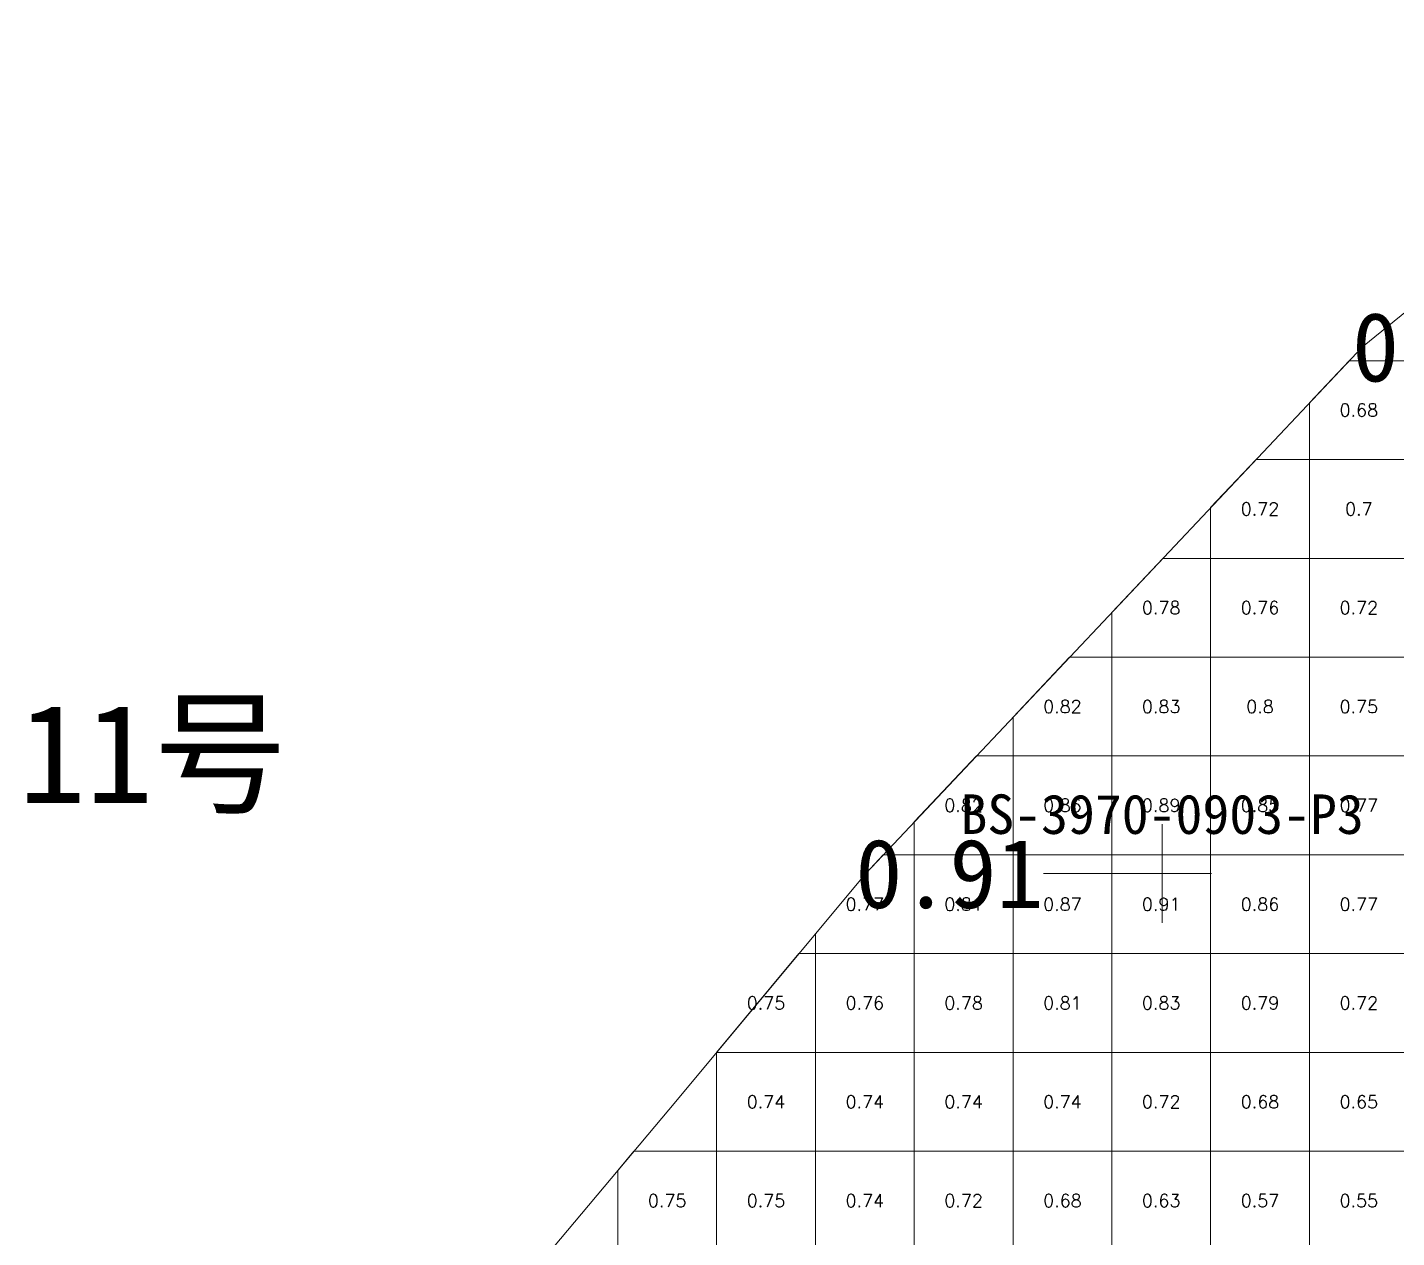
# Model space of a CAD drawing. Header units: inches. Extents: x 469880 to 469993, y 4349688 to 4349759.
# Drawn here: x 469949.37 to 469963.23, y 4349722.05 to 4349734.3 of the extents above; entities that cross this region are included whole.
import ezdxf
from ezdxf.enums import TextEntityAlignment as Align

# ---------------------------------------------------------------- set-up
doc = ezdxf.new("R2010")
doc.units = ezdxf.units.IN
doc.header["$MEASUREMENT"] = 0
for name, color, linetype, lineweight in [('孔口文字', 7, 'Continuous', 0), ('点', 7, 'Continuous', 0), ('爆区方格网', 7, 'Continuous', 0), ('线条', 7, 'Continuous', 0), ('钻孔', 7, 'Continuous', 0)]:
    doc.layers.add(name, color=color, linetype=linetype, lineweight=lineweight)
doc.styles.add('3dmine_textStyle_1', font='txt.shx', dxfattribs={"height": 1, "bigfont": 'gbcbig.shx'})
doc.styles.add('3dmine_textStyle_2', font='宋体.ttf', dxfattribs={"height": 1})
doc.styles.add('3dmine_textStyle_3', font='simsunb.ttf', dxfattribs={"height": 1})

msp = doc.modelspace()

# ---------------------------------------------------------------- hatches: boundary and pattern name
at = {"layer": '钻孔', "linetype": 'Continuous', "lineweight": 0, "true_color": 0x00ffff, "extrusion": (0, 1, 0)}
msp.add_hatch(color=4, dxfattribs=at).paths.add_polyline_path([(-469961.853, 3959.742), (-469960.853, 3959.742), (-469960.853, 3971.742), (-469961.853, 3971.742)], flags=0)

# ---------------------------------------------------------------- linework, layer by layer
at = {"color": 4, "linetype": 'Continuous', "lineweight": 0, "true_color": 0x00ffff, "elevation": 1985.963}
msp.add_lwpolyline([(469973.153, 4349732.408), (469971.088, 4349729.409), (469971.519, 4349727.776), (469968.46, 4349724.612), (469968.636, 4349720.901), (469967.605, 4349718.34), (469970.314, 4349716.603), (469968.57, 4349714.27), (469962.982, 4349716.896), (469960.598, 4349716.278), (469958.095, 4349713.746), (469954.885, 4349715.336), (469951.689, 4349718.375), (469955.859, 4349723.342), (469957.853, 4349725.735), (469962.88, 4349731.064), (469965.889, 4349733.504), (469971.06, 4349734.297), (469973.153, 4349732.408)], dxfattribs=at)
at = {"layer": '点', "color": 138, "linetype": 'Continuous', "lineweight": 0, "true_color": 0x004c4c, "elevation": 3971.742}
for points in [[(469960.853, 4349725.235), (469960.853, 4349726.235)], [(469961.353, 4349725.735), (469960.353, 4349725.735)]]:
    msp.add_lwpolyline(points, dxfattribs=at)
at = {"layer": '爆区方格网', "color": 4, "linetype": 'Continuous', "lineweight": 0, "true_color": 0x00ffff, "elevation": 3971.501}
for points in [[(469963.344, 4349729.924), (469962.344, 4349729.924), (469962.344, 4349730.497), (469962.747, 4349730.924), (469963.344, 4349730.924), (469963.344, 4349729.924)], [(469962.344, 4349728.924), (469961.344, 4349728.924), (469961.344, 4349729.437), (469961.804, 4349729.924), (469962.344, 4349729.924), (469962.344, 4349728.924)], [(469963.344, 4349728.924), (469962.344, 4349728.924), (469962.344, 4349729.924), (469963.344, 4349729.924), (469963.344, 4349728.924)], [(469961.344, 4349727.924), (469960.344, 4349727.924), (469960.344, 4349728.377), (469960.86, 4349728.924), (469961.344, 4349728.924), (469961.344, 4349727.924)], [(469962.344, 4349727.924), (469961.344, 4349727.924), (469961.344, 4349728.924), (469962.344, 4349728.924), (469962.344, 4349727.924)], [(469963.344, 4349727.924), (469962.344, 4349727.924), (469962.344, 4349728.924), (469963.344, 4349728.924), (469963.344, 4349727.924)], [(469960.344, 4349726.924), (469959.344, 4349726.924), (469959.344, 4349727.317), (469959.917, 4349727.924), (469960.344, 4349727.924), (469960.344, 4349726.924)], [(469961.344, 4349726.924), (469960.344, 4349726.924), (469960.344, 4349727.924), (469961.344, 4349727.924), (469961.344, 4349726.924)], [(469962.344, 4349726.924), (469961.344, 4349726.924), (469961.344, 4349727.924), (469962.344, 4349727.924), (469962.344, 4349726.924)], [(469963.344, 4349726.924), (469962.344, 4349726.924), (469962.344, 4349727.924), (469963.344, 4349727.924), (469963.344, 4349726.924)], [(469959.344, 4349725.924), (469958.344, 4349725.924), (469958.344, 4349726.257), (469958.974, 4349726.924), (469959.344, 4349726.924), (469959.344, 4349725.924)], [(469960.344, 4349725.924), (469959.344, 4349725.924), (469959.344, 4349726.924), (469960.344, 4349726.924), (469960.344, 4349725.924)], [(469961.344, 4349725.924), (469960.344, 4349725.924), (469960.344, 4349726.924), (469961.344, 4349726.924), (469961.344, 4349725.924)], [(469962.344, 4349725.924), (469961.344, 4349725.924), (469961.344, 4349726.924), (469962.344, 4349726.924), (469962.344, 4349725.924)], [(469963.344, 4349725.924), (469962.344, 4349725.924), (469962.344, 4349726.924), (469963.344, 4349726.924), (469963.344, 4349725.924)], [(469958.344, 4349724.924), (469957.344, 4349724.924), (469957.344, 4349725.125), (469957.853, 4349725.735), (469958.03, 4349725.924), (469958.344, 4349725.924), (469958.344, 4349724.924)], [(469959.344, 4349724.924), (469958.344, 4349724.924), (469958.344, 4349725.924), (469959.344, 4349725.924), (469959.344, 4349724.924)], [(469960.344, 4349724.924), (469959.344, 4349724.924), (469959.344, 4349725.924), (469960.344, 4349725.924), (469960.344, 4349724.924)], [(469961.344, 4349724.924), (469960.344, 4349724.924), (469960.344, 4349725.924), (469961.344, 4349725.924), (469961.344, 4349724.924)], [(469962.344, 4349724.924), (469961.344, 4349724.924), (469961.344, 4349725.924), (469962.344, 4349725.924), (469962.344, 4349724.924)], [(469963.344, 4349724.924), (469962.344, 4349724.924), (469962.344, 4349725.924), (469963.344, 4349725.924), (469963.344, 4349724.924)], [(469957.344, 4349723.924), (469956.344, 4349723.924), (469956.344, 4349723.925), (469957.177, 4349724.924), (469957.344, 4349724.924), (469957.344, 4349723.924)], [(469958.344, 4349723.924), (469957.344, 4349723.924), (469957.344, 4349724.924), (469958.344, 4349724.924), (469958.344, 4349723.924)], [(469959.344, 4349723.924), (469958.344, 4349723.924), (469958.344, 4349724.924), (469959.344, 4349724.924), (469959.344, 4349723.924)], [(469960.344, 4349723.924), (469959.344, 4349723.924), (469959.344, 4349724.924), (469960.344, 4349724.924), (469960.344, 4349723.924)], [(469961.344, 4349723.924), (469960.344, 4349723.924), (469960.344, 4349724.924), (469961.344, 4349724.924), (469961.344, 4349723.924)], [(469962.344, 4349723.924), (469961.344, 4349723.924), (469961.344, 4349724.924), (469962.344, 4349724.924), (469962.344, 4349723.924)], [(469963.344, 4349723.924), (469962.344, 4349723.924), (469962.344, 4349724.924), (469963.344, 4349724.924), (469963.344, 4349723.924)], [(469957.344, 4349722.924), (469956.344, 4349722.924), (469956.344, 4349723.924), (469957.344, 4349723.924), (469957.344, 4349722.924)], [(469958.344, 4349722.924), (469957.344, 4349722.924), (469957.344, 4349723.924), (469958.344, 4349723.924), (469958.344, 4349722.924)], [(469959.344, 4349722.924), (469958.344, 4349722.924), (469958.344, 4349723.924), (469959.344, 4349723.924), (469959.344, 4349722.924)], [(469960.344, 4349722.924), (469959.344, 4349722.924), (469959.344, 4349723.924), (469960.344, 4349723.924), (469960.344, 4349722.924)], [(469961.344, 4349722.924), (469960.344, 4349722.924), (469960.344, 4349723.924), (469961.344, 4349723.924), (469961.344, 4349722.924)], [(469962.344, 4349722.924), (469961.344, 4349722.924), (469961.344, 4349723.924), (469962.344, 4349723.924), (469962.344, 4349722.924)], [(469963.344, 4349722.924), (469962.344, 4349722.924), (469962.344, 4349723.924), (469963.344, 4349723.924), (469963.344, 4349722.924)], [(469956.344, 4349721.924), (469955.344, 4349721.924), (469955.344, 4349722.729), (469955.508, 4349722.924), (469956.344, 4349722.924), (469956.344, 4349721.924)], [(469957.344, 4349721.924), (469956.344, 4349721.924), (469956.344, 4349722.924), (469957.344, 4349722.924), (469957.344, 4349721.924)], [(469958.344, 4349721.924), (469957.344, 4349721.924), (469957.344, 4349722.924), (469958.344, 4349722.924), (469958.344, 4349721.924)], [(469959.344, 4349721.924), (469958.344, 4349721.924), (469958.344, 4349722.924), (469959.344, 4349722.924), (469959.344, 4349721.924)], [(469960.344, 4349721.924), (469959.344, 4349721.924), (469959.344, 4349722.924), (469960.344, 4349722.924), (469960.344, 4349721.924)], [(469961.344, 4349721.924), (469960.344, 4349721.924), (469960.344, 4349722.924), (469961.344, 4349722.924), (469961.344, 4349721.924)], [(469962.344, 4349721.924), (469961.344, 4349721.924), (469961.344, 4349722.924), (469962.344, 4349722.924), (469962.344, 4349721.924)], [(469963.344, 4349721.924), (469962.344, 4349721.924), (469962.344, 4349722.924), (469963.344, 4349722.924), (469963.344, 4349721.924)]]:
    msp.add_lwpolyline(points, dxfattribs=at)
at = {"layer": '线条', "color": 138, "linetype": 'Continuous', "lineweight": 0, "true_color": 0x004c4c, "elevation": 3971.742}
msp.add_lwpolyline([(469960.853, 4349725.735), (469960.853, 4349725.735), (469960.853, 4349725.735)], dxfattribs=at)
at = {"layer": '钻孔', "color": 4, "linetype": 'Continuous', "lineweight": 0, "true_color": 0x00ffff}
for elevation in [3971.742, 3959.742]:
    msp.add_lwpolyline([(469960.853, 4349725.735), (469959.653, 4349725.735)], dxfattribs=dict(at, elevation=elevation))

# ---------------------------------------------------------------- texts
at = {"color": 4, "linetype": 'Continuous', "lineweight": 0, "true_color": 0x00ffff, "style": '3dmine_textStyle_1'}
for s, p in [('0.68', (469962.844, 4349730.424, 3971.501)), ('0.72', (469961.844, 4349729.424, 3971.501)), ('0.7', (469962.844, 4349729.424, 3971.501)), ('0.78', (469960.844, 4349728.424, 3971.501)), ('0.76', (469961.844, 4349728.424, 3971.501)), ('0.72', (469962.844, 4349728.424, 3971.501)), ('0.82', (469959.844, 4349727.424, 3971.501)), ('0.83', (469960.844, 4349727.424, 3971.501)), ('0.8', (469961.844, 4349727.424, 3971.501)), ('0.75', (469962.844, 4349727.424, 3971.501)), ('0.82', (469958.844, 4349726.424, 3971.501)), ('0.86', (469959.844, 4349726.424, 3971.501)), ('0.89', (469960.844, 4349726.424, 3971.501)), ('0.85', (469961.844, 4349726.424, 3971.501)), ('0.77', (469962.844, 4349726.424, 3971.501)), ('0.77', (469957.844, 4349725.424, 3971.501)), ('0.81', (469958.844, 4349725.424, 3971.501)), ('0.87', (469959.844, 4349725.424, 3971.501)), ('0.91', (469960.844, 4349725.424, 3971.501)), ('0.86', (469961.844, 4349725.424, 3971.501)), ('0.77', (469962.844, 4349725.424, 3971.501)), ('0.75', (469956.844, 4349724.424, 3971.501)), ('0.76', (469957.844, 4349724.424, 3971.501)), ('0.78', (469958.844, 4349724.424, 3971.501)), ('0.81', (469959.844, 4349724.424, 3971.501)), ('0.83', (469960.844, 4349724.424, 3971.501)), ('0.79', (469961.844, 4349724.424, 3971.501)), ('0.72', (469962.844, 4349724.424, 3971.501)), ('0.74', (469956.844, 4349723.424, 3971.501)), ('0.74', (469957.844, 4349723.424, 3971.501)), ('0.74', (469958.844, 4349723.424, 3971.501)), ('0.74', (469959.844, 4349723.424, 3971.501)), ('0.72', (469960.844, 4349723.424, 3971.501)), ('0.68', (469961.844, 4349723.424, 3971.501)), ('0.65', (469962.844, 4349723.424, 3971.501)), ('0.75', (469955.844, 4349722.424, 3971.501)), ('0.75', (469956.844, 4349722.424, 3971.501)), ('0.74', (469957.844, 4349722.424, 3971.501)), ('0.72', (469958.844, 4349722.424, 3971.501)), ('0.68', (469959.844, 4349722.424, 3971.501)), ('0.63', (469960.844, 4349722.424, 3971.501)), ('0.57', (469961.844, 4349722.424, 3971.501)), ('0.55', (469962.844, 4349722.424, 3971.501))]:
    msp.add_text(s, height=0.13, dxfattribs=at).set_placement(p, align=Align.MIDDLE_CENTER)
at = {"color": 7, "linetype": 'Continuous', "lineweight": 0, "style": '3dmine_textStyle_2'}
msp.add_text('11号', height=1, dxfattribs=at).set_placement((469949.28, 4349726.447, 1985.963))
at = {"layer": '孔口文字', "color": 138, "linetype": 'Continuous', "lineweight": 0, "true_color": 0x004c4c, "style": '3dmine_textStyle_3'}
msp.add_text('BS-3970-0903-P3', height=0.4, dxfattribs=at).set_placement((469960.853, 4349726.135, 3971.742), align=Align.CENTER)
at = {"layer": '钻孔', "color": 4, "linetype": 'Continuous', "lineweight": 0, "true_color": 0x00ffff, "style": '3dmine_textStyle_3'}
for s, p in [('0.62', (469964.68, 4349731.064, 3971.501)), ('0.91', (469959.653, 4349725.735, 3971.742))]:
    msp.add_text(s, height=0.7, dxfattribs=at).set_placement(p, align=Align.MIDDLE_RIGHT)

doc.saveas('drawing.dxf')
